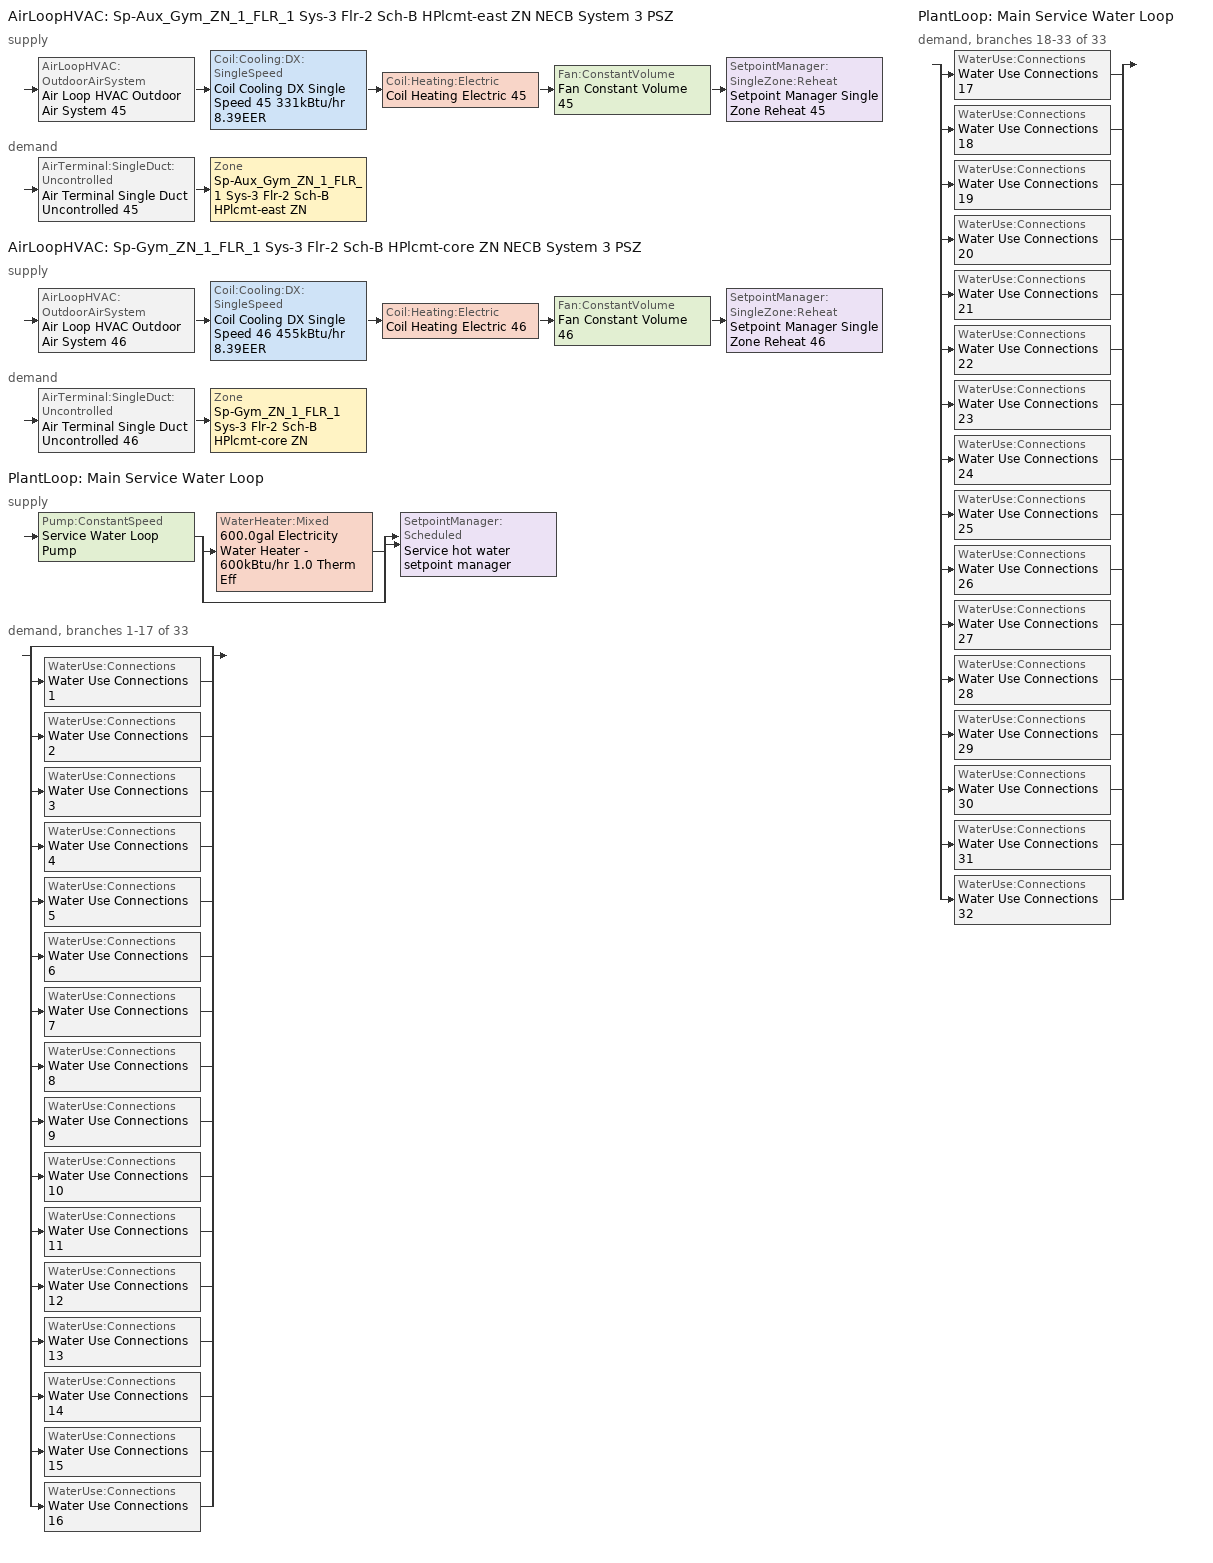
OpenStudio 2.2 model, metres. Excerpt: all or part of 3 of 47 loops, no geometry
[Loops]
AirLoopHVAC 'Sp-Aux_Gym_ZN_1_FLR_1 Sys-3 Flr-2 Sch-B HPlcmt-east ZN NECB System 3 PSZ'
 supply: AirLoopHVAC:OutdoorAirSystem 'Air Loop HVAC Outdoor Air System 45' > Coil:Cooling:DX:SingleSpeed 'Coil Cooling DX Single Speed 45 331kBtu/hr 8.39EER' > Coil:Heating:Electric 'Coil Heating Electric 45' > Fan:ConstantVolume 'Fan Constant Volume 45' > SetpointManager:SingleZone:Reheat 'Setpoint Manager Single Zone Reheat 45'
 demand: AirTerminal:SingleDuct:Uncontrolled 'Air Terminal Single Duct Uncontrolled 45' > Zone 'Sp-Aux_Gym_ZN_1_FLR_1 Sys-3 Flr-2 Sch-B HPlcmt-east ZN'
AirLoopHVAC 'Sp-Gym_ZN_1_FLR_1 Sys-3 Flr-2 Sch-B HPlcmt-core ZN NECB System 3 PSZ'
 supply: AirLoopHVAC:OutdoorAirSystem 'Air Loop HVAC Outdoor Air System 46' > Coil:Cooling:DX:SingleSpeed 'Coil Cooling DX Single Speed 46 455kBtu/hr 8.39EER' > Coil:Heating:Electric 'Coil Heating Electric 46' > Fan:ConstantVolume 'Fan Constant Volume 46' > SetpointManager:SingleZone:Reheat 'Setpoint Manager Single Zone Reheat 46'
 demand: AirTerminal:SingleDuct:Uncontrolled 'Air Terminal Single Duct Uncontrolled 46' > Zone 'Sp-Gym_ZN_1_FLR_1 Sys-3 Flr-2 Sch-B HPlcmt-core ZN'
PlantLoop 'Main Service Water Loop'
 supply: Pump:ConstantSpeed 'Service Water Loop Pump' > split
  | WaterHeater:Mixed '600.0gal Electricity Water Heater - 600kBtu/hr 1.0 Therm Eff'
  | bypass
  join > SetpointManager:Scheduled 'Service hot water setpoint manager'
 demand, branches 1-17 of 33: split
  | bypass
  | WaterUse:Connections 'Water Use Connections 1'
  | WaterUse:Connections 'Water Use Connections 2'
  | WaterUse:Connections 'Water Use Connections 3'
  | WaterUse:Connections 'Water Use Connections 4'
  | WaterUse:Connections 'Water Use Connections 5'
  | WaterUse:Connections 'Water Use Connections 6'
  | WaterUse:Connections 'Water Use Connections 7'
  | WaterUse:Connections 'Water Use Connections 8'
  | WaterUse:Connections 'Water Use Connections 9'
  | WaterUse:Connections 'Water Use Connections 10'
  | WaterUse:Connections 'Water Use Connections 11'
  | WaterUse:Connections 'Water Use Connections 12'
  | WaterUse:Connections 'Water Use Connections 13'
  | WaterUse:Connections 'Water Use Connections 14'
  | WaterUse:Connections 'Water Use Connections 15'
  | WaterUse:Connections 'Water Use Connections 16'
PlantLoop 'Main Service Water Loop'
 demand, branches 18-33 of 33: split
  | WaterUse:Connections 'Water Use Connections 17'
  | WaterUse:Connections 'Water Use Connections 18'
  | WaterUse:Connections 'Water Use Connections 19'
  | WaterUse:Connections 'Water Use Connections 20'
  | WaterUse:Connections 'Water Use Connections 21'
  | WaterUse:Connections 'Water Use Connections 22'
  | WaterUse:Connections 'Water Use Connections 23'
  | WaterUse:Connections 'Water Use Connections 24'
  | WaterUse:Connections 'Water Use Connections 25'
  | WaterUse:Connections 'Water Use Connections 26'
  | WaterUse:Connections 'Water Use Connections 27'
  | WaterUse:Connections 'Water Use Connections 28'
  | WaterUse:Connections 'Water Use Connections 29'
  | WaterUse:Connections 'Water Use Connections 30'
  | WaterUse:Connections 'Water Use Connections 31'
  | WaterUse:Connections 'Water Use Connections 32'
[Sizing:Zone] Zone Cooling Design Supply Air Temperature Input Method=SupplyAirTemperature; Zone Cooling Design Supply Air Temperature {C}=13; Zone Cooling Design Supply Air Temperature Difference {deltaC}=11.11; Zone Heating Design Supply Air Temperature Input Method=SupplyAirTemperature; Zone Heating Design Supply Air Temperature {C}=43; Zone Heating Design Supply Air Temperature Difference {deltaC}=11.11; Zone Cooling Design Supply Air Humidity Ratio {kg-H2O/kg-air}=0.0085; Zone Heating Design Supply Air Humidity Ratio {kg-H2O/kg-air}=0.008; Zone Heating Sizing Factor=1.3; Zone Cooling Sizing Factor=1.1; Cooling Design Air Flow Method=DesignDay; Heating Design Air Flow Method=DesignDay; Account for Dedicated Outdoor Air System=No; Dedicated Outdoor Air System Control Strategy=NeutralSupplyAir; Dedicated Outdoor Air Low Setpoint Temperature for Design {C}=autosize; Dedicated Outdoor Air High Setpoint Temperature for Design {C}=autosize
Sp-Aux_Gym_ZN_1_FLR_1 Sys-3 Flr-2 Sch-B HPlcmt-east ZN; Sp-Gym_ZN_1_FLR_1 Sys-3 Flr-2 Sch-B HPlcmt-core ZN
[Zone equipment]
Sp-Aux_Gym_ZN_1_FLR_1 Sys-3 Flr-2 Sch-B HPlcmt-east ZN: Air Terminal Single Duct Uncontrolled 45, Zone HVAC Baseboard Convective Electric 45
Sp-Gym_ZN_1_FLR_1 Sys-3 Flr-2 Sch-B HPlcmt-core ZN: Air Terminal Single Duct Uncontrolled 46, Zone HVAC Baseboard Convective Electric 46
[AirLoopHVAC] Design Supply Air Flow Rate {m3/s}=AutoSize
Name | Availability Schedule | Availability Manager
Sp-Aux_Gym_ZN_1_FLR_1 Sys-3 Flr-2 Sch-B HPlcmt-east ZN NECB System 3 PSZ | Sp-Aux_Gym_ZN_1_FLR_1 Sys-3 Flr-2 Sch-B HPlcmt-east ZN NECB System 3 PSZ Occ Sch | Availability Manager Night Cycle 2
Sp-Gym_ZN_1_FLR_1 Sys-3 Flr-2 Sch-B HPlcmt-core ZN NECB System 3 PSZ | Sp-Gym_ZN_1_FLR_1 Sys-3 Flr-2 Sch-B HPlcmt-core ZN NECB System 3 PSZ Occ Sch | Availability Manager Night Cycle 20
[Sizing:System] Type of Load to Size On=Sensible; Design Outdoor Air Flow Rate {m3/s}=Autosize; Minimum System Air Flow Ratio=1; Preheat Design Temperature {C}=7; Preheat Design Humidity Ratio {kg-H2O/kg-Air}=0.008; Precool Design Temperature {C}=13; Precool Design Humidity Ratio {kg-H2O/kg-Air}=0.008; Central Cooling Design Supply Air Temperature {C}=13; Central Heating Design Supply Air Temperature {C}=43; Sizing Option=NonCoincident; 100% Outdoor Air in Cooling=No; 100% Outdoor Air in Heating=No; Central Cooling Design Supply Air Humidity Ratio {kg-H2O/kg-Air}=0.0085; Central Heating Design Supply Air Humidity Ratio {kg-H2O/kg-Air}=0.008; Cooling Design Air Flow Method=DesignDay; Cooling Design Air Flow Rate {m3/s}=0; Heating Design Air Flow Method=DesignDay; Heating Design Air Flow Rate {m3/s}=0; System Outdoor Air Method=ZoneSum; Zone Maximum Outdoor Air Fraction=1; Cooling Supply Air Flow Rate Per Floor Area {m3/s-m2}=0.00996765; Cooling Fraction of Autosized Cooling Supply Air Flow Rate=1; Cooling Supply Air Flow Rate Per Unit Cooling Capacity {m3/s-W}=3.94755e-05; Heating Supply Air Flow Rate Per Floor Area {m3/s-m2}=0.00996765; Heating Fraction of Autosized Heating Supply Air Flow Rate=1; Heating Fraction of Autosized Cooling Supply Air Flow Rate=1; Heating Supply Air Flow Rate Per Unit Heating Capacity {m3/s-W}=3.15882e-05; Cooling Design Capacity Method=CoolingDesignCapacity; Cooling Design Capacity {W}=autosize; Cooling Design Capacity Per Floor Area {W/m2}=234.7; Fraction of Autosized Cooling Design Capacity=1; Heating Design Capacity Method=HeatingDesignCapacity; Heating Design Capacity {W}=autosize; Heating Design Capacity Per Floor Area {W/m2}=157; Fraction of Autosized Heating Design Capacity=1; Central Cooling Capacity Control Method=OnOff
Sp-Aux_Gym_ZN_1_FLR_1 Sys-3 Flr-2 Sch-B HPlcmt-east ZN NECB System 3 PSZ; Sp-Gym_ZN_1_FLR_1 Sys-3 Flr-2 Sch-B HPlcmt-core ZN NECB System 3 PSZ
[Fan:ConstantVolume] Availability Schedule=Always On Discrete; Fan Efficiency=0.39975; Pressure Rise {Pa}=640; Maximum Flow Rate {m3/s}=AutoSize; Motor Efficiency=0.615
Fan Constant Volume 45; Fan Constant Volume 46
[Coil:Heating:Electric] Availability Schedule=Always On Discrete
Coil Heating Electric 45; Coil Heating Electric 46
[Coil:Cooling:DX:SingleSpeed] Availability Schedule=Always On Discrete; Rated Total Cooling Capacity {W}=autosize; Rated Sensible Heat Ratio=autosize; Rated Air Flow Rate {m3/s}=autosize; Rated Evaporator Fan Power Per Volume Flow Rate {W/(m3/s)}=773.3; Condenser Type=AirCooled; Evaporative Condenser Effectiveness=0; Evaporative Condenser Air Flow Rate {m3/s}=Autosize; Evaporative Condenser Pump Rated Power Consumption {W}=Autosize; Crankcase Heater Capacity {W}=0; Maximum Outdoor Dry-Bulb Temperature for Crankcase Heater Operation {C}=0; Basin Heater Capacity {W/K}=0; Basin Heater Setpoint Temperature {C}=10
Name | Rated COP {W/W} | Total Cooling Capacity Function of Temperature Curve | Total Cooling Capacity Function of Flow Fraction Curve | Energy Input Ratio Function of Temperature Curve | Energy Input Ratio Function of Flow Fraction Curve | Part Load Fraction Correlation Curve
Coil Cooling DX Single Speed 45 331kBtu/hr 8.39EER | 3.05329 | DXCOOL-NECB2011-REF-CAPFT 39 | DXCOOL-NECB2011-REF-CAPFFLOW 39 | DXCOOL-NECB2011-REF-COOLEIRFT 39 | DXCOOL-NECB2011-REF-COOLEIRFFLOW 39 | DXCOOL-NECB2011-REF-COOLPLFFPLR 39
Coil Cooling DX Single Speed 46 455kBtu/hr 8.39EER | 3.13541 | DXCOOL-NECB2011-REF-CAPFT 40 | DXCOOL-NECB2011-REF-CAPFFLOW 40 | DXCOOL-NECB2011-REF-COOLEIRFT 40 | DXCOOL-NECB2011-REF-COOLEIRFFLOW 40 | DXCOOL-NECB2011-REF-COOLPLFFPLR 40
[Controller:OutdoorAir] Minimum Outdoor Air Flow Rate {m3/s}=0; Maximum Outdoor Air Flow Rate {m3/s}=Autosize; Economizer Control Type=DifferentialEnthalpy; Economizer Control Action Type=ModulateFlow; Lockout Type=NoLockout; Minimum Limit Type=FixedMinimum; High Humidity Control=No; Heat Recovery Bypass Control Type=BypassWhenWithinEconomizerLimits
Name | Minimum Outdoor Air Schedule | Controller Mechanical Ventilation
Controller Outdoor Air 45 | Sp-Aux_Gym_ZN_1_FLR_1 Sys-3 Flr-2 Sch-B HPlcmt-east ZN NECB System 3 PSZ Occ Sch | Controller Mechanical Ventilation 45
Controller Outdoor Air 46 | Sp-Gym_ZN_1_FLR_1 Sys-3 Flr-2 Sch-B HPlcmt-core ZN NECB System 3 PSZ Occ Sch | Controller Mechanical Ventilation 46
[Controller:MechanicalVentilation] Availability Schedule=Always On Discrete; System Outdoor Air Method=ZoneSum
Controller Mechanical Ventilation 45; Controller Mechanical Ventilation 46
[AirLoopHVAC:OutdoorAirSystem]
Name | Controller
Air Loop HVAC Outdoor Air System 45 | Controller Outdoor Air 45
Air Loop HVAC Outdoor Air System 46 | Controller Outdoor Air 46
[SetpointManager:SingleZone:Reheat] Minimum Supply Air Temperature {C}=13; Maximum Supply Air Temperature {C}=43
Name | Control Zone
Setpoint Manager Single Zone Reheat 45 | Sp-Aux_Gym_ZN_1_FLR_1 Sys-3 Flr-2 Sch-B HPlcmt-east ZN
Setpoint Manager Single Zone Reheat 46 | Sp-Gym_ZN_1_FLR_1 Sys-3 Flr-2 Sch-B HPlcmt-core ZN
[AirTerminal:SingleDuct:Uncontrolled] Availability Schedule=Always On Discrete; Maximum Air Flow Rate {m3/s}=AutoSize
Air Terminal Single Duct Uncontrolled 45; Air Terminal Single Duct Uncontrolled 46
[ZoneHVAC:Baseboard:Convective:Electric] Availability Schedule=Always On Discrete; Nominal Capacity {W}=autosize; Efficiency=1
Zone HVAC Baseboard Convective Electric 45; Zone HVAC Baseboard Convective Electric 46
[PlantLoop]
Main Service Water Loop: Glycol Concentration=0; Maximum Loop Temperature {C}=60; Minimum Loop Temperature {C}=10; Plant Loop Volume {m3}=Autocalculate; Load Distribution Scheme=Optimal
[Sizing:Plant]
Main Service Water Loop: Loop Type=Heating; Design Loop Exit Temperature {C}=60; Loop Design Temperature Difference {deltaC}=5; Sizing Option=NonCoincident; Zone Timesteps in Averaging Window=1; Coincident Sizing Factor Mode=None
[SetpointManager:Scheduled]
Service hot water setpoint manager: Control Variable=Temperature; Schedule=Service Water Loop Temp - 140F
[Pump:ConstantSpeed]
Service Water Loop Pump: Rated Flow Rate {m3/s}=autosize; Rated Pump Head {Pa}=34026; Rated Power Consumption {W}=autosize; Motor Efficiency=0.7; Fraction of Motor Inefficiencies to Fluid Stream=0; Pump Control Type=Intermittent
[WaterHeater:Mixed]
600.0gal Electricity Water Heater - 600kBtu/hr 1.0 Therm Eff: Tank Volume {m3}=2.27125; Setpoint Temperature Schedule=Service Water Loop Temp - 140F; Deadband Temperature Difference {deltaC}=2; Maximum Temperature Limit {C}=82.2222; Heater Control Type=Cycle; Heater Maximum Capacity {W}=175843; Heater Fuel Type=Electricity; Heater Thermal Efficiency=1; Off Cycle Parasitic Fuel Consumption Rate {W}=878.92; Off Cycle Parasitic Fuel Type=Electricity; Off Cycle Parasitic Heat Fraction to Tank=0.8; On Cycle Parasitic Fuel Consumption Rate {W}=878.92; On Cycle Parasitic Fuel Type=Electricity; On Cycle Parasitic Heat Fraction to Tank=0; Ambient Temperature Indicator=Schedule; Ambient Temperature Schedule=Water Heater Ambient Temp Schedule - 70F; Off Cycle Loss Coefficient to Ambient Temperature {W/K}=6.61159; On Cycle Loss Coefficient to Ambient Temperature {W/K}=6.61159; Use Side Effectiveness=1; Source Side Effectiveness=1; Use Side Design Flow Rate {m3/s}=autosize; Source Side Design Flow Rate {m3/s}=autosize; Indirect Water Heating Recovery Time {hr}=1.5
[WaterUse:Connections]
Name | Water Use Equipment Name 1
Water Use Connections 1 | Auditorium_zn_1_flr_1 Service Water Use 0.5gal/min
Water Use Connections 2 | Aux_gym_zn_1_flr_1 Service Water Use 1.91gal/min
Water Use Connections 3 | Gym_zn_1_flr_1 Service Water Use 3.03gal/min
Water Use Connections 4 | Cafeteria_zn_1_flr_1 Service Water Use 0.48gal/min
Water Use Connections 5 | Corner_class_1_pod_1_zn_1_flr_1 Service Water Use 0.07gal/min
Water Use Connections 6 | Corner_class_1_pod_1_zn_1_flr_2 Service Water Use 0.07gal/min
Water Use Connections 7 | Corner_class_1_pod_2_zn_1_flr_1 Service Water Use 0.07gal/min
Water Use Connections 8 | Corner_class_1_pod_2_zn_1_flr_2 Service Water Use 0.07gal/min
Water Use Connections 9 | Corner_class_1_pod_3_zn_1_flr_1 Service Water Use 0.07gal/min
Water Use Connections 10 | Corner_class_1_pod_3_zn_1_flr_2 Service Water Use 0.07gal/min
Water Use Connections 11 | Corner_class_2_pod_1_zn_1_flr_1 Service Water Use 0.07gal/min
Water Use Connections 12 | Corner_class_2_pod_1_zn_1_flr_2 Service Water Use 0.07gal/min
Water Use Connections 13 | Corner_class_2_pod_2_zn_1_flr_1 Service Water Use 0.07gal/min
Water Use Connections 14 | Corner_class_2_pod_2_zn_1_flr_2 Service Water Use 0.07gal/min
Water Use Connections 15 | Corner_class_2_pod_3_zn_1_flr_1 Service Water Use 0.07gal/min
Water Use Connections 16 | Corner_class_2_pod_3_zn_1_flr_2 Service Water Use 0.07gal/min
Water Use Connections 17 | Mult_class_1_pod_1_zn_1_flr_1 Service Water Use 0.35gal/min
Water Use Connections 18 | Mult_class_1_pod_1_zn_1_flr_2 Service Water Use 0.35gal/min
Water Use Connections 19 | Mult_class_1_pod_2_zn_1_flr_1 Service Water Use 0.35gal/min
Water Use Connections 20 | Mult_class_1_pod_2_zn_1_flr_2 Service Water Use 0.35gal/min
Water Use Connections 21 | Mult_class_1_pod_3_zn_1_flr_1 Service Water Use 0.35gal/min
Water Use Connections 22 | Mult_class_1_pod_3_zn_1_flr_2 Service Water Use 0.35gal/min
Water Use Connections 23 | Mult_class_2_pod_1_zn_1_flr_1 Service Water Use 0.35gal/min
Water Use Connections 24 | Mult_class_2_pod_1_zn_1_flr_2 Service Water Use 0.35gal/min
Water Use Connections 25 | Mult_class_2_pod_2_zn_1_flr_1 Service Water Use 0.35gal/min
Water Use Connections 26 | Mult_class_2_pod_2_zn_1_flr_2 Service Water Use 0.35gal/min
Water Use Connections 27 | Mult_class_2_pod_3_zn_1_flr_1 Service Water Use 0.35gal/min
Water Use Connections 28 | Mult_class_2_pod_3_zn_1_flr_2 Service Water Use 0.35gal/min
Water Use Connections 29 | Kitchen_zn_1_flr_1 Service Water Use 0.11gal/min
Water Use Connections 30 | Library_media_center_zn_1_flr_2 Service Water Use 0.32gal/min
Water Use Connections 31 | Offices_zn_1_flr_1 Service Water Use 0.2gal/min
Water Use Connections 32 | Offices_zn_1_flr_2 Service Water Use 0.2gal/min
[WaterUse:Equipment:Definition]
Name | Peak Flow Rate {m3/s} | Target Temperature Schedule | Sensible Fraction Schedule | Latent Fraction Schedule
Auditorium_zn_1_flr_1 Service Water Use Def 0.5gal/min | 3.17504e-05 | Schedule Ruleset 5 | Schedule Ruleset 3 | Schedule Ruleset 4
Aux_gym_zn_1_flr_1 Service Water Use Def 1.91gal/min | 0.00012071 | Schedule Ruleset 8 | Schedule Ruleset 6 | Schedule Ruleset 7
Gym_zn_1_flr_1 Service Water Use Def 3.03gal/min | 0.000191125 | Schedule Ruleset 11 | Schedule Ruleset 9 | Schedule Ruleset 10
Cafeteria_zn_1_flr_1 Service Water Use Def 0.48gal/min | 3.02759e-05 | Schedule Ruleset 14 | Schedule Ruleset 12 | Schedule Ruleset 13
Corner_class_1_pod_1_zn_1_flr_1 Service Water Use Def 0.07gal/min | 4.61748e-06 | Schedule Ruleset 17 | Schedule Ruleset 15 | Schedule Ruleset 16
Corner_class_1_pod_1_zn_1_flr_2 Service Water Use Def 0.07gal/min | 4.61748e-06 | Schedule Ruleset 20 | Schedule Ruleset 18 | Schedule Ruleset 19
Corner_class_1_pod_2_zn_1_flr_1 Service Water Use Def 0.07gal/min | 4.61748e-06 | Schedule Ruleset 23 | Schedule Ruleset 21 | Schedule Ruleset 22
Corner_class_1_pod_2_zn_1_flr_2 Service Water Use Def 0.07gal/min | 4.61748e-06 | Schedule Ruleset 26 | Schedule Ruleset 24 | Schedule Ruleset 25
Corner_class_1_pod_3_zn_1_flr_1 Service Water Use Def 0.07gal/min | 4.61748e-06 | Schedule Ruleset 29 | Schedule Ruleset 27 | Schedule Ruleset 28
Corner_class_1_pod_3_zn_1_flr_2 Service Water Use Def 0.07gal/min | 4.61748e-06 | Schedule Ruleset 32 | Schedule Ruleset 30 | Schedule Ruleset 31
Corner_class_2_pod_1_zn_1_flr_1 Service Water Use Def 0.07gal/min | 4.61748e-06 | Schedule Ruleset 35 | Schedule Ruleset 33 | Schedule Ruleset 34
Corner_class_2_pod_1_zn_1_flr_2 Service Water Use Def 0.07gal/min | 4.61748e-06 | Schedule Ruleset 38 | Schedule Ruleset 36 | Schedule Ruleset 37
Corner_class_2_pod_2_zn_1_flr_1 Service Water Use Def 0.07gal/min | 4.61748e-06 | Schedule Ruleset 41 | Schedule Ruleset 39 | Schedule Ruleset 40
Corner_class_2_pod_2_zn_1_flr_2 Service Water Use Def 0.07gal/min | 4.61748e-06 | Schedule Ruleset 44 | Schedule Ruleset 42 | Schedule Ruleset 43
Corner_class_2_pod_3_zn_1_flr_1 Service Water Use Def 0.07gal/min | 4.61748e-06 | Schedule Ruleset 47 | Schedule Ruleset 45 | Schedule Ruleset 46
Corner_class_2_pod_3_zn_1_flr_2 Service Water Use Def 0.07gal/min | 4.61748e-06 | Schedule Ruleset 50 | Schedule Ruleset 48 | Schedule Ruleset 49
Mult_class_1_pod_1_zn_1_flr_1 Service Water Use Def 0.35gal/min | 2.22479e-05 | Schedule Ruleset 53 | Schedule Ruleset 51 | Schedule Ruleset 52
Mult_class_1_pod_1_zn_1_flr_2 Service Water Use Def 0.35gal/min | 2.22479e-05 | Schedule Ruleset 56 | Schedule Ruleset 54 | Schedule Ruleset 55
Mult_class_1_pod_2_zn_1_flr_1 Service Water Use Def 0.35gal/min | 2.22479e-05 | Schedule Ruleset 59 | Schedule Ruleset 57 | Schedule Ruleset 58
Mult_class_1_pod_2_zn_1_flr_2 Service Water Use Def 0.35gal/min | 2.22479e-05 | Schedule Ruleset 62 | Schedule Ruleset 60 | Schedule Ruleset 61
Mult_class_1_pod_3_zn_1_flr_1 Service Water Use Def 0.35gal/min | 2.22479e-05 | Schedule Ruleset 65 | Schedule Ruleset 63 | Schedule Ruleset 64
Mult_class_1_pod_3_zn_1_flr_2 Service Water Use Def 0.35gal/min | 2.22479e-05 | Schedule Ruleset 68 | Schedule Ruleset 66 | Schedule Ruleset 67
Mult_class_2_pod_1_zn_1_flr_1 Service Water Use Def 0.35gal/min | 2.22479e-05 | Schedule Ruleset 71 | Schedule Ruleset 69 | Schedule Ruleset 70
Mult_class_2_pod_1_zn_1_flr_2 Service Water Use Def 0.35gal/min | 2.22479e-05 | Schedule Ruleset 74 | Schedule Ruleset 72 | Schedule Ruleset 73
Mult_class_2_pod_2_zn_1_flr_1 Service Water Use Def 0.35gal/min | 2.22479e-05 | Schedule Ruleset 77 | Schedule Ruleset 75 | Schedule Ruleset 76
Mult_class_2_pod_2_zn_1_flr_2 Service Water Use Def 0.35gal/min | 2.22479e-05 | Schedule Ruleset 80 | Schedule Ruleset 78 | Schedule Ruleset 79
Mult_class_2_pod_3_zn_1_flr_1 Service Water Use Def 0.35gal/min | 2.22479e-05 | Schedule Ruleset 83 | Schedule Ruleset 81 | Schedule Ruleset 82
Mult_class_2_pod_3_zn_1_flr_2 Service Water Use Def 0.35gal/min | 2.22479e-05 | Schedule Ruleset 86 | Schedule Ruleset 84 | Schedule Ruleset 85
Kitchen_zn_1_flr_1 Service Water Use Def 0.11gal/min | 6.96588e-06 | Schedule Ruleset 89 | Schedule Ruleset 87 | Schedule Ruleset 88
Library_media_center_zn_1_flr_2 Service Water Use Def 0.32gal/min | 2.03337e-05 | Schedule Ruleset 92 | Schedule Ruleset 90 | Schedule Ruleset 91
Offices_zn_1_flr_1 Service Water Use Def 0.2gal/min | 1.2878e-05 | Schedule Ruleset 95 | Schedule Ruleset 93 | Schedule Ruleset 94
Offices_zn_1_flr_2 Service Water Use Def 0.2gal/min | 1.2878e-05 | Schedule Ruleset 98 | Schedule Ruleset 96 | Schedule Ruleset 97
[WaterUse:Equipment]
Name | Water Use Equipment Definition | Space | Flow Rate Fraction Schedule
Auditorium_zn_1_flr_1 Service Water Use 0.5gal/min | Auditorium_zn_1_flr_1 Service Water Use Def 0.5gal/min | Auditorium_ZN_1_FLR_1 | NECB-C-Service Water Heating
Aux_gym_zn_1_flr_1 Service Water Use 1.91gal/min | Aux_gym_zn_1_flr_1 Service Water Use Def 1.91gal/min | Aux_Gym_ZN_1_FLR_1 | NECB-B-Service Water Heating
Gym_zn_1_flr_1 Service Water Use 3.03gal/min | Gym_zn_1_flr_1 Service Water Use Def 3.03gal/min | Gym_ZN_1_FLR_1 | NECB-B-Service Water Heating
Cafeteria_zn_1_flr_1 Service Water Use 0.48gal/min | Cafeteria_zn_1_flr_1 Service Water Use Def 0.48gal/min | Cafeteria_ZN_1_FLR_1 | NECB-C-Service Water Heating
Corner_class_1_pod_1_zn_1_flr_1 Service Water Use 0.07gal/min | Corner_class_1_pod_1_zn_1_flr_1 Service Water Use Def 0.07gal/min | Corner_Class_1_Pod_1_ZN_1_FLR_1 | NECB-D-Service Water Heating
Corner_class_1_pod_1_zn_1_flr_2 Service Water Use 0.07gal/min | Corner_class_1_pod_1_zn_1_flr_2 Service Water Use Def 0.07gal/min | Corner_Class_1_Pod_1_ZN_1_FLR_2 | NECB-D-Service Water Heating
Corner_class_1_pod_2_zn_1_flr_1 Service Water Use 0.07gal/min | Corner_class_1_pod_2_zn_1_flr_1 Service Water Use Def 0.07gal/min | Corner_Class_1_Pod_2_ZN_1_FLR_1 | NECB-D-Service Water Heating
Corner_class_1_pod_2_zn_1_flr_2 Service Water Use 0.07gal/min | Corner_class_1_pod_2_zn_1_flr_2 Service Water Use Def 0.07gal/min | Corner_Class_1_Pod_2_ZN_1_FLR_2 | NECB-D-Service Water Heating
Corner_class_1_pod_3_zn_1_flr_1 Service Water Use 0.07gal/min | Corner_class_1_pod_3_zn_1_flr_1 Service Water Use Def 0.07gal/min | Corner_Class_1_Pod_3_ZN_1_FLR_1 | NECB-D-Service Water Heating
Corner_class_1_pod_3_zn_1_flr_2 Service Water Use 0.07gal/min | Corner_class_1_pod_3_zn_1_flr_2 Service Water Use Def 0.07gal/min | Corner_Class_1_Pod_3_ZN_1_FLR_2 | NECB-D-Service Water Heating
Corner_class_2_pod_1_zn_1_flr_1 Service Water Use 0.07gal/min | Corner_class_2_pod_1_zn_1_flr_1 Service Water Use Def 0.07gal/min | Corner_Class_2_Pod_1_ZN_1_FLR_1 | NECB-D-Service Water Heating
Corner_class_2_pod_1_zn_1_flr_2 Service Water Use 0.07gal/min | Corner_class_2_pod_1_zn_1_flr_2 Service Water Use Def 0.07gal/min | Corner_Class_2_Pod_1_ZN_1_FLR_2 | NECB-D-Service Water Heating
Corner_class_2_pod_2_zn_1_flr_1 Service Water Use 0.07gal/min | Corner_class_2_pod_2_zn_1_flr_1 Service Water Use Def 0.07gal/min | Corner_Class_2_Pod_2_ZN_1_FLR_1 | NECB-D-Service Water Heating
Corner_class_2_pod_2_zn_1_flr_2 Service Water Use 0.07gal/min | Corner_class_2_pod_2_zn_1_flr_2 Service Water Use Def 0.07gal/min | Corner_Class_2_Pod_2_ZN_1_FLR_2 | NECB-D-Service Water Heating
Corner_class_2_pod_3_zn_1_flr_1 Service Water Use 0.07gal/min | Corner_class_2_pod_3_zn_1_flr_1 Service Water Use Def 0.07gal/min | Corner_Class_2_Pod_3_ZN_1_FLR_1 | NECB-D-Service Water Heating
Corner_class_2_pod_3_zn_1_flr_2 Service Water Use 0.07gal/min | Corner_class_2_pod_3_zn_1_flr_2 Service Water Use Def 0.07gal/min | Corner_Class_2_Pod_3_ZN_1_FLR_2 | NECB-D-Service Water Heating
Mult_class_1_pod_1_zn_1_flr_1 Service Water Use 0.35gal/min | Mult_class_1_pod_1_zn_1_flr_1 Service Water Use Def 0.35gal/min | Mult_Class_1_Pod_1_ZN_1_FLR_1 | NECB-D-Service Water Heating
Mult_class_1_pod_1_zn_1_flr_2 Service Water Use 0.35gal/min | Mult_class_1_pod_1_zn_1_flr_2 Service Water Use Def 0.35gal/min | Mult_Class_1_Pod_1_ZN_1_FLR_2 | NECB-D-Service Water Heating
Mult_class_1_pod_2_zn_1_flr_1 Service Water Use 0.35gal/min | Mult_class_1_pod_2_zn_1_flr_1 Service Water Use Def 0.35gal/min | Mult_Class_1_Pod_2_ZN_1_FLR_1 | NECB-D-Service Water Heating
Mult_class_1_pod_2_zn_1_flr_2 Service Water Use 0.35gal/min | Mult_class_1_pod_2_zn_1_flr_2 Service Water Use Def 0.35gal/min | Mult_Class_1_Pod_2_ZN_1_FLR_2 | NECB-D-Service Water Heating
Mult_class_1_pod_3_zn_1_flr_1 Service Water Use 0.35gal/min | Mult_class_1_pod_3_zn_1_flr_1 Service Water Use Def 0.35gal/min | Mult_Class_1_Pod_3_ZN_1_FLR_1 | NECB-D-Service Water Heating
Mult_class_1_pod_3_zn_1_flr_2 Service Water Use 0.35gal/min | Mult_class_1_pod_3_zn_1_flr_2 Service Water Use Def 0.35gal/min | Mult_Class_1_Pod_3_ZN_1_FLR_2 | NECB-D-Service Water Heating
Mult_class_2_pod_1_zn_1_flr_1 Service Water Use 0.35gal/min | Mult_class_2_pod_1_zn_1_flr_1 Service Water Use Def 0.35gal/min | Mult_Class_2_Pod_1_ZN_1_FLR_1 | NECB-D-Service Water Heating
Mult_class_2_pod_1_zn_1_flr_2 Service Water Use 0.35gal/min | Mult_class_2_pod_1_zn_1_flr_2 Service Water Use Def 0.35gal/min | Mult_Class_2_Pod_1_ZN_1_FLR_2 | NECB-D-Service Water Heating
Mult_class_2_pod_2_zn_1_flr_1 Service Water Use 0.35gal/min | Mult_class_2_pod_2_zn_1_flr_1 Service Water Use Def 0.35gal/min | Mult_Class_2_Pod_2_ZN_1_FLR_1 | NECB-D-Service Water Heating
Mult_class_2_pod_2_zn_1_flr_2 Service Water Use 0.35gal/min | Mult_class_2_pod_2_zn_1_flr_2 Service Water Use Def 0.35gal/min | Mult_Class_2_Pod_2_ZN_1_FLR_2 | NECB-D-Service Water Heating
Mult_class_2_pod_3_zn_1_flr_1 Service Water Use 0.35gal/min | Mult_class_2_pod_3_zn_1_flr_1 Service Water Use Def 0.35gal/min | Mult_Class_2_Pod_3_ZN_1_FLR_1 | NECB-D-Service Water Heating
Mult_class_2_pod_3_zn_1_flr_2 Service Water Use 0.35gal/min | Mult_class_2_pod_3_zn_1_flr_2 Service Water Use Def 0.35gal/min | Mult_Class_2_Pod_3_ZN_1_FLR_2 | NECB-D-Service Water Heating
Kitchen_zn_1_flr_1 Service Water Use 0.11gal/min | Kitchen_zn_1_flr_1 Service Water Use Def 0.11gal/min | Kitchen_ZN_1_FLR_1 | NECB-B-Service Water Heating
Library_media_center_zn_1_flr_2 Service Water Use 0.32gal/min | Library_media_center_zn_1_flr_2 Service Water Use Def 0.32gal/min | LIBRARY_MEDIA_CENTER_ZN_1_FLR_2 | NECB-C-Service Water Heating
Offices_zn_1_flr_1 Service Water Use 0.2gal/min | Offices_zn_1_flr_1 Service Water Use Def 0.2gal/min | Offices_ZN_1_FLR_1 | NECB-A-Service Water Heating
Offices_zn_1_flr_2 Service Water Use 0.2gal/min | Offices_zn_1_flr_2 Service Water Use Def 0.2gal/min | Offices_ZN_1_FLR_2 | NECB-A-Service Water Heating
[AvailabilityManager:NightCycle] Control Type=CycleOnAny; Thermostat Tolerance {deltaC}=1; Cycling Run Time {s}=3600
Availability Manager Night Cycle 2; Availability Manager Night Cycle 20
[Schedule:Ruleset]
Service Water Loop Temp - 140F: Default Day Schedule=Service Water Loop Temp - 140F Default
Water Heater Ambient Temp Schedule - 70F: Default Day Schedule=Water Heater Ambient Temp Schedule - 70F Default
Schedule Ruleset 3: Default Day Schedule=Schedule Day 5
Schedule Ruleset 4: Default Day Schedule=Schedule Day 6
Schedule Ruleset 5: Default Day Schedule=Schedule Day 7
NECB-C-Service Water Heating: Default Day Schedule=NECB-C-Service Water Heating Default
Schedule Ruleset 6: Default Day Schedule=Schedule Day 8
Schedule Ruleset 7: Default Day Schedule=Schedule Day 9
Schedule Ruleset 8: Default Day Schedule=Schedule Day 10
NECB-B-Service Water Heating: Default Day Schedule=NECB-B-Service Water Heating Default
Schedule Ruleset 9: Default Day Schedule=Schedule Day 11
Schedule Ruleset 10: Default Day Schedule=Schedule Day 12
Schedule Ruleset 11: Default Day Schedule=Schedule Day 13
Schedule Ruleset 12: Default Day Schedule=Schedule Day 14
Schedule Ruleset 13: Default Day Schedule=Schedule Day 15
Schedule Ruleset 14: Default Day Schedule=Schedule Day 16
Schedule Ruleset 15: Default Day Schedule=Schedule Day 17
Schedule Ruleset 16: Default Day Schedule=Schedule Day 18
Schedule Ruleset 17: Default Day Schedule=Schedule Day 19
NECB-D-Service Water Heating: Default Day Schedule=NECB-D-Service Water Heating Default
Schedule Ruleset 18: Default Day Schedule=Schedule Day 20
Schedule Ruleset 19: Default Day Schedule=Schedule Day 21
Schedule Ruleset 20: Default Day Schedule=Schedule Day 22
Schedule Ruleset 21: Default Day Schedule=Schedule Day 23
Schedule Ruleset 22: Default Day Schedule=Schedule Day 24
Schedule Ruleset 23: Default Day Schedule=Schedule Day 25
Schedule Ruleset 24: Default Day Schedule=Schedule Day 26
Schedule Ruleset 25: Default Day Schedule=Schedule Day 27
Schedule Ruleset 26: Default Day Schedule=Schedule Day 28
Schedule Ruleset 27: Default Day Schedule=Schedule Day 29
Schedule Ruleset 28: Default Day Schedule=Schedule Day 30
Schedule Ruleset 29: Default Day Schedule=Schedule Day 31
Schedule Ruleset 30: Default Day Schedule=Schedule Day 32
Schedule Ruleset 31: Default Day Schedule=Schedule Day 33
Schedule Ruleset 32: Default Day Schedule=Schedule Day 34
Schedule Ruleset 33: Default Day Schedule=Schedule Day 35
Schedule Ruleset 34: Default Day Schedule=Schedule Day 36
Schedule Ruleset 35: Default Day Schedule=Schedule Day 37
Schedule Ruleset 36: Default Day Schedule=Schedule Day 38
Schedule Ruleset 37: Default Day Schedule=Schedule Day 39
Schedule Ruleset 38: Default Day Schedule=Schedule Day 40
Schedule Ruleset 39: Default Day Schedule=Schedule Day 41
Schedule Ruleset 40: Default Day Schedule=Schedule Day 42
Schedule Ruleset 41: Default Day Schedule=Schedule Day 43
Schedule Ruleset 42: Default Day Schedule=Schedule Day 44
Schedule Ruleset 43: Default Day Schedule=Schedule Day 45
Schedule Ruleset 44: Default Day Schedule=Schedule Day 46
Schedule Ruleset 45: Default Day Schedule=Schedule Day 47
Schedule Ruleset 46: Default Day Schedule=Schedule Day 48
Schedule Ruleset 47: Default Day Schedule=Schedule Day 49
Schedule Ruleset 48: Default Day Schedule=Schedule Day 50
Schedule Ruleset 49: Default Day Schedule=Schedule Day 51
Schedule Ruleset 50: Default Day Schedule=Schedule Day 52
Schedule Ruleset 51: Default Day Schedule=Schedule Day 53
Schedule Ruleset 52: Default Day Schedule=Schedule Day 54
Schedule Ruleset 53: Default Day Schedule=Schedule Day 55
Schedule Ruleset 54: Default Day Schedule=Schedule Day 56
Schedule Ruleset 55: Default Day Schedule=Schedule Day 57
Schedule Ruleset 56: Default Day Schedule=Schedule Day 58
Schedule Ruleset 57: Default Day Schedule=Schedule Day 59
Schedule Ruleset 58: Default Day Schedule=Schedule Day 60
Schedule Ruleset 59: Default Day Schedule=Schedule Day 61
Schedule Ruleset 60: Default Day Schedule=Schedule Day 62
Schedule Ruleset 61: Default Day Schedule=Schedule Day 63
Schedule Ruleset 62: Default Day Schedule=Schedule Day 64
Schedule Ruleset 63: Default Day Schedule=Schedule Day 65
Schedule Ruleset 64: Default Day Schedule=Schedule Day 66
Schedule Ruleset 65: Default Day Schedule=Schedule Day 67
Schedule Ruleset 66: Default Day Schedule=Schedule Day 68
Schedule Ruleset 67: Default Day Schedule=Schedule Day 69
Schedule Ruleset 68: Default Day Schedule=Schedule Day 70
Schedule Ruleset 69: Default Day Schedule=Schedule Day 71
Schedule Ruleset 70: Default Day Schedule=Schedule Day 72
Schedule Ruleset 71: Default Day Schedule=Schedule Day 73
Schedule Ruleset 72: Default Day Schedule=Schedule Day 74
Schedule Ruleset 73: Default Day Schedule=Schedule Day 75
Schedule Ruleset 74: Default Day Schedule=Schedule Day 76
Schedule Ruleset 75: Default Day Schedule=Schedule Day 77
Schedule Ruleset 76: Default Day Schedule=Schedule Day 78
Schedule Ruleset 77: Default Day Schedule=Schedule Day 79
Schedule Ruleset 78: Default Day Schedule=Schedule Day 80
Schedule Ruleset 79: Default Day Schedule=Schedule Day 81
Schedule Ruleset 80: Default Day Schedule=Schedule Day 82
Schedule Ruleset 81: Default Day Schedule=Schedule Day 83
Schedule Ruleset 82: Default Day Schedule=Schedule Day 84
Schedule Ruleset 83: Default Day Schedule=Schedule Day 85
Schedule Ruleset 84: Default Day Schedule=Schedule Day 86
Schedule Ruleset 85: Default Day Schedule=Schedule Day 87
Schedule Ruleset 86: Default Day Schedule=Schedule Day 88
Schedule Ruleset 87: Default Day Schedule=Schedule Day 89
Schedule Ruleset 88: Default Day Schedule=Schedule Day 90
Schedule Ruleset 89: Default Day Schedule=Schedule Day 91
Schedule Ruleset 90: Default Day Schedule=Schedule Day 92
Schedule Ruleset 91: Default Day Schedule=Schedule Day 93
Schedule Ruleset 92: Default Day Schedule=Schedule Day 94
Schedule Ruleset 93: Default Day Schedule=Schedule Day 95
Schedule Ruleset 94: Default Day Schedule=Schedule Day 96
Schedule Ruleset 95: Default Day Schedule=Schedule Day 97
NECB-A-Service Water Heating: Default Day Schedule=NECB-A-Service Water Heating Default
Schedule Ruleset 96: Default Day Schedule=Schedule Day 98
Schedule Ruleset 97: Default Day Schedule=Schedule Day 99
Schedule Ruleset 98: Default Day Schedule=Schedule Day 100
Sp-Aux_Gym_ZN_1_FLR_1 Sys-3 Flr-2 Sch-B HPlcmt-east ZN NECB System 3 PSZ Occ Sch: Default Day Schedule=Sp-Aux_Gym_ZN_1_FLR_1 Sys-3 Flr-2 Sch-B HPlcmt-east ZN NECB System 3 PSZ Occ Sch Default; Summer Design Day Schedule=Sp-Aux_Gym_ZN_1_FLR_1 Sys-3 Flr-2 Sch-B HPlcmt-east ZN NECB System 3 PSZ Occ Sch Summer Design Day; Winter Design Day Schedule=Sp-Aux_Gym_ZN_1_FLR_1 Sys-3 Flr-2 Sch-B HPlcmt-east ZN NECB System 3 PSZ Occ Sch Winter Design Day
Sp-Gym_ZN_1_FLR_1 Sys-3 Flr-2 Sch-B HPlcmt-core ZN NECB System 3 PSZ Occ Sch: Default Day Schedule=Sp-Gym_ZN_1_FLR_1 Sys-3 Flr-2 Sch-B HPlcmt-core ZN NECB System 3 PSZ Occ Sch Default; Summer Design Day Schedule=Sp-Gym_ZN_1_FLR_1 Sys-3 Flr-2 Sch-B HPlcmt-core ZN NECB System 3 PSZ Occ Sch Summer Design Day; Winter Design Day Schedule=Sp-Gym_ZN_1_FLR_1 Sys-3 Flr-2 Sch-B HPlcmt-core ZN NECB System 3 PSZ Occ Sch Winter Design Day
[Schedule:Day]
Service Water Loop Temp - 140F Default; Schedule Day 7; Schedule Day 10; Schedule Day 13; Schedule Day 16; Schedule Day 19; Schedule Day 22; Schedule Day 25; Schedule Day 28; Schedule Day 31; Schedule Day 34; Schedule Day 37; Schedule Day 40; Schedule Day 43; Schedule Day 46; Schedule Day 49; Schedule Day 52; Schedule Day 55; Schedule Day 58; Schedule Day 61; Schedule Day 64; Schedule Day 67; Schedule Day 70; Schedule Day 73; Schedule Day 76; Schedule Day 79; Schedule Day 82; Schedule Day 85; Schedule Day 88; Schedule Day 91; Schedule Day 94; Schedule Day 97; Schedule Day 100: 24, 0, 60
Water Heater Ambient Temp Schedule - 70F Default: 24, 0, 21.1111
Schedule Day 5; Schedule Day 8; Schedule Day 11; Schedule Day 14; Schedule Day 17; Schedule Day 20; Schedule Day 23; Schedule Day 26; Schedule Day 29; Schedule Day 32; Schedule Day 35; Schedule Day 38; Schedule Day 41; Schedule Day 44; Schedule Day 47; Schedule Day 50; Schedule Day 53; Schedule Day 56; Schedule Day 59; Schedule Day 62; Schedule Day 65; Schedule Day 68; Schedule Day 71; Schedule Day 74; Schedule Day 77; Schedule Day 80; Schedule Day 83; Schedule Day 86; Schedule Day 89; Schedule Day 92; Schedule Day 95; Schedule Day 98: 24, 0, 0.2
Schedule Day 6; Schedule Day 9; Schedule Day 12; Schedule Day 15; Schedule Day 18; NECB-D-Service Water Heating Sat Day; NECB-D-Service Water Heating Sun|Hol Day; Schedule Day 21; Schedule Day 24; Schedule Day 27; Schedule Day 30; Schedule Day 33; Schedule Day 36; Schedule Day 39; Schedule Day 42; Schedule Day 45; Schedule Day 48; Schedule Day 51; Schedule Day 54; Schedule Day 57; Schedule Day 60; Schedule Day 63; Schedule Day 66; Schedule Day 69; Schedule Day 72; Schedule Day 75; Schedule Day 78; Schedule Day 81; Schedule Day 84; Schedule Day 87; Schedule Day 90; Schedule Day 93; Schedule Day 96; NECB-A-Service Water Heating Sat Day; NECB-A-Service Water Heating Sun|Hol Day; Schedule Day 99: 24, 0, 0.05
NECB-C-Service Water Heating Default; NECB-C-Service Water Heating Default|Wkdy Day: 8, 0, 0.05, 9, 0, 0.1, 10, 0, 0.2, 11, 0, 0.3, 12, 0, 0.4, 16, 0, 0.8, 17, 0, 0.6, 18, 0, 0.4, 19, 0, 0.3, 21, 0, 0.2, 24, 0, 0.05
NECB-C-Service Water Heating Sat Day: 8, 0, 0.05, 9, 0, 0.1, 10, 0, 0.2, 11, 0, 0.3, 12, 0, 0.5, 16, 0, 0.9, 17, 0, 0.7, 18, 0, 0.5, 19, 0, 0.3, 21, 0, 0.2, 24, 0, 0.05
NECB-C-Service Water Heating Sun|Hol Day: 10, 0, 0.05, 11, 0, 0.1, 12, 0, 0.2, 13, 0, 0.4, 15, 0, 0.8, 16, 0, 0.6, 17, 0, 0.4, 18, 0, 0.3, 19, 0, 0.2, 24, 0, 0.05
NECB-B-Service Water Heating Default; NECB-B-Service Water Heating Default|Wkdy Day: 1, 0, 0.6, 2, 0, 0.5, 9, 0, 0.05, 11, 0, 0.7, 12, 0, 0.4, 13, 0, 0.5, 15, 0, 0.6, 16, 0, 0.4, 18, 0, 0.3, 19, 0, 0.4, 20, 0, 0.5, 22, 0, 0.8, 24, 0, 0.9
NECB-B-Service Water Heating Sat Day: 1, 0, 0.7, 2, 0, 0.6, 9, 0, 0.05, 11, 0, 0.7, 12, 0, 0.4, 13, 0, 0.5, 15, 0, 0.6, 16, 0, 0.4, 18, 0, 0.3, 19, 0, 0.4, 20, 0, 0.5, 22, 0, 0.8, 24, 0, 0.9
NECB-B-Service Water Heating Sun|Hol Day: 1, 0, 0.5, 2, 0, 0.6, 9, 0, 0.05, 11, 0, 0.7, 12, 0, 0.4, 13, 0, 0.5, 15, 0, 0.6, 16, 0, 0.4, 18, 0, 0.3, 19, 0, 0.4, 20, 0, 0.5, 22, 0, 0.8, 24, 0, 0.5
NECB-D-Service Water Heating Default; NECB-D-Service Water Heating Default|Wkdy Day: 8, 0, 0.05, 10, 0, 0.5, 16, 0, 0.9, 17, 0, 0.7, 18, 0, 0.3, 21, 0, 0.5, 22, 0, 0.3, 24, 0, 0.05
NECB-A-Service Water Heating Default; NECB-A-Service Water Heating Default|Wkdy Day: 7, 0, 0.05, 8, 0, 0.1, 10, 0, 0.5, 16, 0, 0.9, 17, 0, 0.7, 18, 0, 0.5, 19, 0, 0.3, 22, 0, 0.2, 24, 0, 0.05
Sp-Aux_Gym_ZN_1_FLR_1 Sys-3 Flr-2 Sch-B HPlcmt-east ZN NECB System 3 PSZ Occ Sch Default; Sp-Aux_Gym_ZN_1_FLR_1 Sys-3 Flr-2 Sch-B HPlcmt-east ZN NECB System 3 PSZ Occ Sch Winter Design Day; Sp-Aux_Gym_ZN_1_FLR_1 Sys-3 Flr-2 Sch-B HPlcmt-east ZN NECB System 3 PSZ Occ Sch Summer Design Day; Sp-Gym_ZN_1_FLR_1 Sys-3 Flr-2 Sch-B HPlcmt-core ZN NECB System 3 PSZ Occ Sch Default; Sp-Gym_ZN_1_FLR_1 Sys-3 Flr-2 Sch-B HPlcmt-core ZN NECB System 3 PSZ Occ Sch Winter Design Day; Sp-Gym_ZN_1_FLR_1 Sys-3 Flr-2 Sch-B HPlcmt-core ZN NECB System 3 PSZ Occ Sch Summer Design Day: 24, 0, 1
Sp-Aux_Gym_ZN_1_FLR_1 Sys-3 Flr-2 Sch-B HPlcmt-east ZN NECB System 3 PSZ Occ Sch Monday; Sp-Aux_Gym_ZN_1_FLR_1 Sys-3 Flr-2 Sch-B HPlcmt-east ZN NECB System 3 PSZ Occ Sch Tuesday; Sp-Aux_Gym_ZN_1_FLR_1 Sys-3 Flr-2 Sch-B HPlcmt-east ZN NECB System 3 PSZ Occ Sch Wednesday; Sp-Aux_Gym_ZN_1_FLR_1 Sys-3 Flr-2 Sch-B HPlcmt-east ZN NECB System 3 PSZ Occ Sch Thursday; Sp-Aux_Gym_ZN_1_FLR_1 Sys-3 Flr-2 Sch-B HPlcmt-east ZN NECB System 3 PSZ Occ Sch Friday; Sp-Gym_ZN_1_FLR_1 Sys-3 Flr-2 Sch-B HPlcmt-core ZN NECB System 3 PSZ Occ Sch Monday; Sp-Gym_ZN_1_FLR_1 Sys-3 Flr-2 Sch-B HPlcmt-core ZN NECB System 3 PSZ Occ Sch Tuesday; Sp-Gym_ZN_1_FLR_1 Sys-3 Flr-2 Sch-B HPlcmt-core ZN NECB System 3 PSZ Occ Sch Wednesday; Sp-Gym_ZN_1_FLR_1 Sys-3 Flr-2 Sch-B HPlcmt-core ZN NECB System 3 PSZ Occ Sch Thursday; Sp-Gym_ZN_1_FLR_1 Sys-3 Flr-2 Sch-B HPlcmt-core ZN NECB System 3 PSZ Occ Sch Friday: 1, 0, 1, 10, 0, 0, 24, 0, 1
Sp-Aux_Gym_ZN_1_FLR_1 Sys-3 Flr-2 Sch-B HPlcmt-east ZN NECB System 3 PSZ Occ Sch Saturday; Sp-Gym_ZN_1_FLR_1 Sys-3 Flr-2 Sch-B HPlcmt-core ZN NECB System 3 PSZ Occ Sch Saturday: 2, 0, 1, 10, 0, 0, 24, 0, 1
Sp-Aux_Gym_ZN_1_FLR_1 Sys-3 Flr-2 Sch-B HPlcmt-east ZN NECB System 3 PSZ Occ Sch Sunday; Sp-Gym_ZN_1_FLR_1 Sys-3 Flr-2 Sch-B HPlcmt-core ZN NECB System 3 PSZ Occ Sch Sunday: 1, 0, 0, 2, 0, 1, 11, 0, 0, 23, 0, 1, 24, 0, 0
[Schedule:Rule] Date Specification Type=DateRange; Start Month=1; Start Day=1; End Month=12
Name | Schedule Ruleset | Rule Order | Day Schedule | Apply Monday | Apply Tuesday | Apply Wednesday | Apply Thursday | Apply Friday | End Day | Apply Saturday | Apply Sunday
Schedule Rule 62 | NECB-C-Service Water Heating | 2 | NECB-C-Service Water Heating Default|Wkdy Day | Yes | Yes | Yes | Yes | Yes | 31
Schedule Rule 63 | NECB-C-Service Water Heating | 1 | NECB-C-Service Water Heating Sat Day |  |  |  |  |  | 31 | Yes
Schedule Rule 64 | NECB-C-Service Water Heating | 0 | NECB-C-Service Water Heating Sun|Hol Day |  |  |  |  |  | 31 |  | Yes
Schedule Rule 65 | NECB-B-Service Water Heating | 2 | NECB-B-Service Water Heating Default|Wkdy Day | Yes | Yes | Yes | Yes | Yes | 31
Schedule Rule 66 | NECB-B-Service Water Heating | 1 | NECB-B-Service Water Heating Sat Day |  |  |  |  |  | 31 | Yes
Schedule Rule 67 | NECB-B-Service Water Heating | 0 | NECB-B-Service Water Heating Sun|Hol Day |  |  |  |  |  | 31 |  | Yes
Schedule Rule 68 | NECB-D-Service Water Heating | 2 | NECB-D-Service Water Heating Default|Wkdy Day | Yes | Yes | Yes | Yes | Yes | 31
Schedule Rule 69 | NECB-D-Service Water Heating | 1 | NECB-D-Service Water Heating Sat Day |  |  |  |  |  | 31 | Yes
Schedule Rule 70 | NECB-D-Service Water Heating | 0 | NECB-D-Service Water Heating Sun|Hol Day |  |  |  |  |  | 31 |  | Yes
Schedule Rule 71 | NECB-A-Service Water Heating | 2 | NECB-A-Service Water Heating Default|Wkdy Day | Yes | Yes | Yes | Yes | Yes | 31
Schedule Rule 72 | NECB-A-Service Water Heating | 1 | NECB-A-Service Water Heating Sat Day |  |  |  |  |  | 31 | Yes
Schedule Rule 73 | NECB-A-Service Water Heating | 0 | NECB-A-Service Water Heating Sun|Hol Day |  |  |  |  |  | 31 |  | Yes
Sp-Aux_Gym_ZN_1_FLR_1 Sys-3 Flr-2 Sch-B HPlcmt-east ZN NECB System 3 PSZ Occ Sch Monday Rule | Sp-Aux_Gym_ZN_1_FLR_1 Sys-3 Flr-2 Sch-B HPlcmt-east ZN NECB System 3 PSZ Occ Sch | 6 | Sp-Aux_Gym_ZN_1_FLR_1 Sys-3 Flr-2 Sch-B HPlcmt-east ZN NECB System 3 PSZ Occ Sch Monday | Yes |  |  |  |  | 25
Sp-Aux_Gym_ZN_1_FLR_1 Sys-3 Flr-2 Sch-B HPlcmt-east ZN NECB System 3 PSZ Occ Sch Tuesday Rule | Sp-Aux_Gym_ZN_1_FLR_1 Sys-3 Flr-2 Sch-B HPlcmt-east ZN NECB System 3 PSZ Occ Sch | 5 | Sp-Aux_Gym_ZN_1_FLR_1 Sys-3 Flr-2 Sch-B HPlcmt-east ZN NECB System 3 PSZ Occ Sch Tuesday |  | Yes |  |  |  | 26
Sp-Aux_Gym_ZN_1_FLR_1 Sys-3 Flr-2 Sch-B HPlcmt-east ZN NECB System 3 PSZ Occ Sch Wednesday Rule | Sp-Aux_Gym_ZN_1_FLR_1 Sys-3 Flr-2 Sch-B HPlcmt-east ZN NECB System 3 PSZ Occ Sch | 4 | Sp-Aux_Gym_ZN_1_FLR_1 Sys-3 Flr-2 Sch-B HPlcmt-east ZN NECB System 3 PSZ Occ Sch Wednesday |  |  | Yes |  |  | 27
Sp-Aux_Gym_ZN_1_FLR_1 Sys-3 Flr-2 Sch-B HPlcmt-east ZN NECB System 3 PSZ Occ Sch Thursday Rule | Sp-Aux_Gym_ZN_1_FLR_1 Sys-3 Flr-2 Sch-B HPlcmt-east ZN NECB System 3 PSZ Occ Sch | 3 | Sp-Aux_Gym_ZN_1_FLR_1 Sys-3 Flr-2 Sch-B HPlcmt-east ZN NECB System 3 PSZ Occ Sch Thursday |  |  |  | Yes |  | 28
Sp-Aux_Gym_ZN_1_FLR_1 Sys-3 Flr-2 Sch-B HPlcmt-east ZN NECB System 3 PSZ Occ Sch Friday Rule | Sp-Aux_Gym_ZN_1_FLR_1 Sys-3 Flr-2 Sch-B HPlcmt-east ZN NECB System 3 PSZ Occ Sch | 2 | Sp-Aux_Gym_ZN_1_FLR_1 Sys-3 Flr-2 Sch-B HPlcmt-east ZN NECB System 3 PSZ Occ Sch Friday |  |  |  |  | Yes | 29
Sp-Aux_Gym_ZN_1_FLR_1 Sys-3 Flr-2 Sch-B HPlcmt-east ZN NECB System 3 PSZ Occ Sch Saturday Rule | Sp-Aux_Gym_ZN_1_FLR_1 Sys-3 Flr-2 Sch-B HPlcmt-east ZN NECB System 3 PSZ Occ Sch | 1 | Sp-Aux_Gym_ZN_1_FLR_1 Sys-3 Flr-2 Sch-B HPlcmt-east ZN NECB System 3 PSZ Occ Sch Saturday |  |  |  |  |  | 30 | Yes
Sp-Aux_Gym_ZN_1_FLR_1 Sys-3 Flr-2 Sch-B HPlcmt-east ZN NECB System 3 PSZ Occ Sch Sunday Rule | Sp-Aux_Gym_ZN_1_FLR_1 Sys-3 Flr-2 Sch-B HPlcmt-east ZN NECB System 3 PSZ Occ Sch | 0 | Sp-Aux_Gym_ZN_1_FLR_1 Sys-3 Flr-2 Sch-B HPlcmt-east ZN NECB System 3 PSZ Occ Sch Sunday |  |  |  |  |  | 31 |  | Yes
Sp-Gym_ZN_1_FLR_1 Sys-3 Flr-2 Sch-B HPlcmt-core ZN NECB System 3 PSZ Occ Sch Monday Rule | Sp-Gym_ZN_1_FLR_1 Sys-3 Flr-2 Sch-B HPlcmt-core ZN NECB System 3 PSZ Occ Sch | 6 | Sp-Gym_ZN_1_FLR_1 Sys-3 Flr-2 Sch-B HPlcmt-core ZN NECB System 3 PSZ Occ Sch Monday | Yes |  |  |  |  | 25
Sp-Gym_ZN_1_FLR_1 Sys-3 Flr-2 Sch-B HPlcmt-core ZN NECB System 3 PSZ Occ Sch Tuesday Rule | Sp-Gym_ZN_1_FLR_1 Sys-3 Flr-2 Sch-B HPlcmt-core ZN NECB System 3 PSZ Occ Sch | 5 | Sp-Gym_ZN_1_FLR_1 Sys-3 Flr-2 Sch-B HPlcmt-core ZN NECB System 3 PSZ Occ Sch Tuesday |  | Yes |  |  |  | 26
Sp-Gym_ZN_1_FLR_1 Sys-3 Flr-2 Sch-B HPlcmt-core ZN NECB System 3 PSZ Occ Sch Wednesday Rule | Sp-Gym_ZN_1_FLR_1 Sys-3 Flr-2 Sch-B HPlcmt-core ZN NECB System 3 PSZ Occ Sch | 4 | Sp-Gym_ZN_1_FLR_1 Sys-3 Flr-2 Sch-B HPlcmt-core ZN NECB System 3 PSZ Occ Sch Wednesday |  |  | Yes |  |  | 27
Sp-Gym_ZN_1_FLR_1 Sys-3 Flr-2 Sch-B HPlcmt-core ZN NECB System 3 PSZ Occ Sch Thursday Rule | Sp-Gym_ZN_1_FLR_1 Sys-3 Flr-2 Sch-B HPlcmt-core ZN NECB System 3 PSZ Occ Sch | 3 | Sp-Gym_ZN_1_FLR_1 Sys-3 Flr-2 Sch-B HPlcmt-core ZN NECB System 3 PSZ Occ Sch Thursday |  |  |  | Yes |  | 28
Sp-Gym_ZN_1_FLR_1 Sys-3 Flr-2 Sch-B HPlcmt-core ZN NECB System 3 PSZ Occ Sch Friday Rule | Sp-Gym_ZN_1_FLR_1 Sys-3 Flr-2 Sch-B HPlcmt-core ZN NECB System 3 PSZ Occ Sch | 2 | Sp-Gym_ZN_1_FLR_1 Sys-3 Flr-2 Sch-B HPlcmt-core ZN NECB System 3 PSZ Occ Sch Friday |  |  |  |  | Yes | 29
Sp-Gym_ZN_1_FLR_1 Sys-3 Flr-2 Sch-B HPlcmt-core ZN NECB System 3 PSZ Occ Sch Saturday Rule | Sp-Gym_ZN_1_FLR_1 Sys-3 Flr-2 Sch-B HPlcmt-core ZN NECB System 3 PSZ Occ Sch | 1 | Sp-Gym_ZN_1_FLR_1 Sys-3 Flr-2 Sch-B HPlcmt-core ZN NECB System 3 PSZ Occ Sch Saturday |  |  |  |  |  | 30 | Yes
Sp-Gym_ZN_1_FLR_1 Sys-3 Flr-2 Sch-B HPlcmt-core ZN NECB System 3 PSZ Occ Sch Sunday Rule | Sp-Gym_ZN_1_FLR_1 Sys-3 Flr-2 Sch-B HPlcmt-core ZN NECB System 3 PSZ Occ Sch | 0 | Sp-Gym_ZN_1_FLR_1 Sys-3 Flr-2 Sch-B HPlcmt-core ZN NECB System 3 PSZ Occ Sch Sunday |  |  |  |  |  | 31 |  | Yes
[Schedule:Constant]
Always On Discrete: Value=1
[Curve:Biquadratic] Minimum Value of x=13; Maximum Value of x=24; Minimum Value of y=24; Maximum Value of y=46
Name | Coefficient1 Constant | Coefficient2 x | Coefficient3 x**2 | Coefficient4 y | Coefficient5 y**2 | Coefficient6 x*y
DXCOOL-NECB2011-REF-CAPFT 39; DXCOOL-NECB2011-REF-CAPFT 40 | 0.867905 | 0.0142459 | 0.00055436 | -0.0075575 | 3.3e-05 | -0.0001918
DXCOOL-NECB2011-REF-COOLEIRFT 39; DXCOOL-NECB2011-REF-COOLEIRFT 40 | 0.116936 | 0.0284933 | -0.0004112 | 0.0214108 | 0.00016103 | -0.0006791
[Curve:Quadratic] Coefficient1 Constant=1; Coefficient2 x=0; Coefficient3 x**2=0; Minimum Value of x=0; Maximum Value of x=1
DXCOOL-NECB2011-REF-CAPFFLOW 39; DXCOOL-NECB2011-REF-COOLEIRFFLOW 39; DXCOOL-NECB2011-REF-CAPFFLOW 40; DXCOOL-NECB2011-REF-COOLEIRFFLOW 40
[Curve:Cubic] Coefficient1 Constant=0.0277; Coefficient2 x=4.9151; Coefficient3 x**2=-8.184; Coefficient4 x**3=4.2702; Minimum Value of x=0.7; Maximum Value of x=1
DXCOOL-NECB2011-REF-COOLPLFFPLR 39; DXCOOL-NECB2011-REF-COOLPLFFPLR 40
